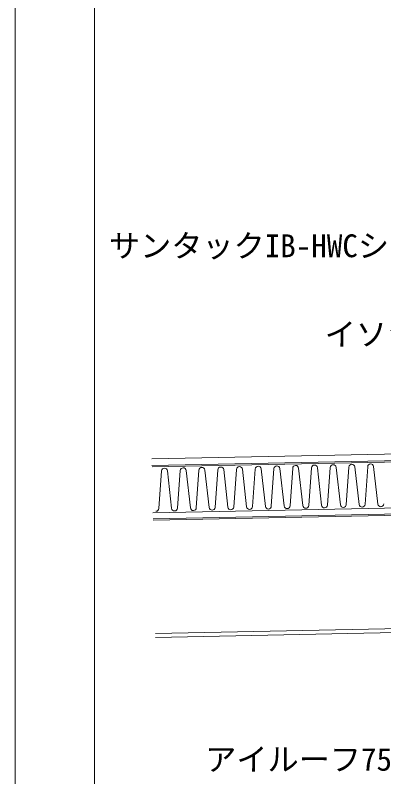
# Model space of a CAD drawing. Units: millimetres, scale not verified. Extents: x -840 to 840, y -594 to 594.
# Drawn here: x -840 to -653.7, y -378.8 to 6 of the extents above; entities that cross this region are included whole.
import ezdxf
from ezdxf.enums import TextEntityAlignment as Align

# ---------------------------------------------------------------- set-up
doc = ezdxf.new("R2010")
doc.units = ezdxf.units.MM
doc.header["$LTSCALE"] = 2
for name, color, linetype, lineweight in [('0-0_輪郭線', 2, 'Continuous', 9), ('0-1_図面枠', 7, 'Continuous', 9), ('0-2_文字', 5, 'Continuous', 9), ('0-A_断熱材', 4, 'Continuous', 9), ('0-B_IBｼｰﾄ', 7, 'Continuous', 9), ('0-C_鋼材(受け鋼鈑)', 7, 'Continuous', 9)]:
    doc.layers.add(name, color=color, linetype=linetype, lineweight=lineweight)
doc.styles.add('ＭＳ ゴシック', font='')
doc.styles.get('ＭＳ ゴシック').set_extended_font_data('MS Gothic')

msp = doc.modelspace()

# ---------------------------------------------------------------- linework, layer by layer
at = {"layer": '0-0_輪郭線'}
msp.add_lwpolyline([(800, 554), (-800, 554), (-800, -554), (800, -554)], close=True, dxfattribs=at)
at = {"layer": '0-1_図面枠'}
msp.add_lwpolyline([(840, -594), (840, 594), (-840, 594), (-840, -594)], close=True, dxfattribs=at)
at = {"layer": '0-A_断熱材', "color": 7}
for p, q in [((-373.255, -213.994), (-770.868, -222.177)), ((-770.388, -245.505), (-484.69, -239.625))]:
    msp.add_line(p, q, dxfattribs=at)
at = {"layer": '0-A_断熱材'}
for p, q in [((-710.568, -242.097), (-709.225, -223.086)), ((-704.098, -241.964), (-706.221, -223.024)), ((-701.094, -241.902), (-699.751, -222.891)), ((-694.623, -241.769), (-696.747, -222.829)), ((-691.619, -241.707), (-690.276, -222.696)), ((-685.149, -241.574), (-687.272, -222.634)), ((-682.145, -241.512), (-680.802, -222.501)), ((-675.674, -241.379), (-677.798, -222.439)), ((-672.67, -241.317), (-671.327, -222.306)), ((-666.2, -241.184), (-668.323, -222.244)), ((-663.196, -241.122), (-661.853, -222.111)), ((-656.725, -240.989), (-658.849, -222.049)), ((-767.415, -243.267), (-766.072, -224.256)), ((-760.944, -243.134), (-763.068, -224.194)), ((-757.94, -243.072), (-756.598, -224.061)), ((-751.47, -242.939), (-753.594, -223.999)), ((-748.466, -242.877), (-747.123, -223.866)), ((-741.995, -242.744), (-744.119, -223.804)), ((-738.991, -242.682), (-737.649, -223.671)), ((-732.521, -242.549), (-734.645, -223.609)), ((-729.517, -242.487), (-728.174, -223.476)), ((-723.046, -242.354), (-725.17, -223.414)), ((-720.043, -242.292), (-718.7, -223.281)), ((-713.572, -242.159), (-715.696, -223.219))]:
    msp.add_line(p, q, dxfattribs=at)
for centre, start, end in [((-764.567, -224.366), 6.53043, 175.82772), ((-755.093, -224.171), 6.53043, 175.82772), ((-745.618, -223.976), 6.53043, 175.82772), ((-736.144, -223.781), 6.53043, 175.82772), ((-726.669, -223.586), 6.53043, 175.82772), ((-717.195, -223.391), 6.53043, 175.82772), ((-707.72, -223.196), 6.53043, 175.82772), ((-698.246, -223.001), 6.53043, 175.82772), ((-688.771, -222.806), 6.53043, 175.82772), ((-679.297, -222.611), 6.53043, 175.82772), ((-669.822, -222.416), 6.53043, 175.82772), ((-660.348, -222.221), 6.53043, 175.82772), ((-721.547, -242.182), 186.53043, 355.82772), ((-712.073, -241.987), 186.53043, 355.82772), ((-702.598, -241.792), 186.53043, 355.82772), ((-693.124, -241.597), 186.53043, 355.82772), ((-683.649, -241.402), 186.53043, 355.82772), ((-674.175, -241.207), 186.53043, 355.82772), ((-664.7, -241.012), 186.53043, 355.82772), ((-655.226, -240.817), 186.53043, 355.82772), ((-768.92, -243.157), 272.53821, 355.82772), ((-759.445, -242.962), 186.53043, 355.82772), ((-749.971, -242.767), 186.53043, 355.82772), ((-740.496, -242.572), 186.53043, 355.82772), ((-731.022, -242.377), 186.53043, 355.82772)]:
    msp.add_arc(centre, 1.509, start, end, dxfattribs=at)
at = {"layer": '0-B_IBｼｰﾄ'}
for p, q in [((-438.498, -211.336), (-770.95, -218.178)), ((-437.536, -214.65), (-770.881, -221.511))]:
    msp.add_line(p, q, dxfattribs=at)
at = {"layer": '0-C_鋼材(受け鋼鈑)'}
for p, q in [((-770.327, -248.438), (-413.62, -241.097)), ((-413.606, -241.763), (-770.314, -249.105)), ((-412.426, -299.084), (-769.134, -306.426))]:
    msp.add_line(p, q, dxfattribs=at)
msp.add_lwpolyline([(-769.093, -308.425), (-412.385, -301.084), (-413.62, -241.097)], dxfattribs=at)

# ---------------------------------------------------------------- texts
at = {"layer": '0-2_文字', "color": 7, "style": 'ＭＳ ゴシック'}
for s, p in [('サンタックIB-HWCシート t=1.5㎜以上', (-792.606, -119.727)), ('イソシアヌレートボード', (-683.574, -164.396)), ('アイルーフ75 t=1.0㎜以上', (-743.961, -379.203))]:
    msp.add_text(s, height=11.54, dxfattribs=at).set_placement(p, align=Align.BOTTOM_LEFT)

doc.saveas('drawing.dxf')
